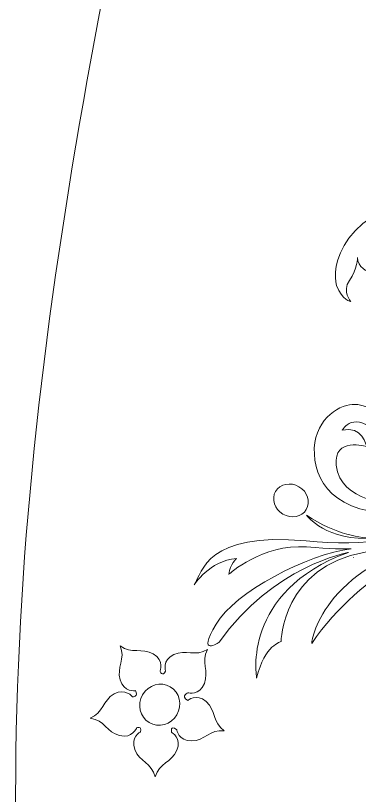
# Model space of a CAD drawing. Header units: millimetres. Extents: x -1420 to -489, y -454 to 898.
# Drawn here: x -740.9 to -693.1, y -260.8 to -152.3 of the extents above; entities that cross this region are included whole.
import ezdxf

# ---------------------------------------------------------------- set-up
doc = ezdxf.new("R2010")
doc.units = ezdxf.units.MM
doc.header["$MEASUREMENT"] = 0
doc.layers.add('Layer 1', color=7, linetype='Continuous')

msp = doc.modelspace()

# ---------------------------------------------------------------- linework, layer by layer
at = {"layer": 'Layer 1', "color": 1, "lineweight": 20}
for points, knots in [([(-710.7467, -453.7659), (-725.83, -389.4326), (-740.9134, -325.0992), (-740.9134, -260.7659), (-740.9134, -260.7659), (-740.9134, -196.4326), (-725.83, -132.0992), (-710.7467, -67.7659)], [0, 0, 0, 0, 0.33333333, 0.33333333, 0.33333333, 0.33333333, 1, 1, 1, 1]), ([(-710.7467, -67.766), (-710.7467, -67.766), (-493.7468, -67.766), (-493.7468, -67.766), (-493.7468, -67.766), (-490.9929, -67.7659), (-488.7466, -69.9335), (-488.7467, -72.591), (-488.7467, -72.591), (-488.7467, -72.591), (-488.7467, -448.9409), (-488.7467, -448.9409), (-488.7467, -448.9409), (-488.7467, -451.5984), (-490.9928, -453.7659), (-493.7467, -453.7659), (-493.7467, -453.7659), (-493.7467, -453.7659), (-710.7467, -453.7659), (-710.7467, -453.7659)], [0, 0, 0, 0, 0.16666667, 0.16666667, 0.16666667, 0.16666667, 0.33333333, 0.33333333, 0.33333333, 0.33333333, 0.5, 0.5, 0.5, 0.5, 0.66666667, 0.66666667, 0.66666667, 0.66666667, 1, 1, 1, 1])]:
    msp.add_open_spline(points, degree=3, knots=knots, dxfattribs=at)
at = {"layer": 'Layer 1', "color": 250, "lineweight": 9}
for points, knots in [([(-694.4551, -189.1207), (-694.4551, -189.1207), (-694.4551, -189.1207), (-694.4551, -189.1207), (-694.4551, -189.1207), (-693.3382, -187.5257), (-693.3532, -185.9393), (-693.3532, -185.9393), (-693.3532, -185.9393), (-693.4062, -187.3238), (-691.7497, -187.9618), (-691.7497, -187.9618), (-691.7497, -187.9618), (-692.3519, -179.3895), (-680.8074, -176.8542), (-680.8074, -176.8542), (-680.8074, -176.8542), (-696.1397, -178.7229), (-696.983, -187.7208), (-696.2611, -189.8166), (-696.2611, -189.8166), (-695.5375, -191.9166), (-694.2662, -192.0851), (-694.2662, -192.0851), (-694.2662, -192.0851), (-694.2662, -192.0851), (-695.568, -190.7157), (-694.4551, -189.1207)], [0, 0, 0, 0, 0.125, 0.125, 0.125, 0.125, 0.25, 0.25, 0.25, 0.25, 0.375, 0.375, 0.375, 0.375, 0.5, 0.5, 0.5, 0.5, 0.625, 0.625, 0.625, 0.625, 0.75, 0.75, 0.75, 0.75, 1, 1, 1, 1]), ([(-685.1983, -221.4829), (-685.1983, -221.4829), (-685.1983, -221.4829), (-685.1983, -221.4829), (-685.1983, -221.4829), (-685.1983, -221.4829), (-673.523, -221.6132), (-660.4857, -212.0575), (-660.4857, -212.0575), (-660.4857, -212.0575), (-681.2411, -224.2507), (-690.4177, -216.4931), (-690.4177, -216.4931), (-690.4177, -216.4931), (-690.8828, -219.2637), (-688.4009, -220.0492), (-688.4009, -220.0492), (-688.4009, -220.0492), (-695.7065, -220.1925), (-696.3006, -214.8195), (-696.3006, -214.8195), (-696.7354, -210.8762), (-692.0877, -212.2326), (-692.0877, -212.2326), (-692.0877, -212.2326), (-692.0877, -212.2326), (-692.7042, -209.2152), (-695.4862, -209.9714), (-695.4862, -209.9714), (-695.4862, -209.9714), (-693.8166, -206.9105), (-690.3392, -210.6925), (-690.3392, -210.6925), (-690.3392, -210.6925), (-689.7308, -210.66), (-689.8094, -209.1395), (-689.8094, -209.1395), (-689.8896, -207.6186), (-692.0184, -206.2818), (-694.0728, -206.3884), (-694.0728, -206.3884), (-696.1259, -206.4964), (-699.5932, -208.7368), (-699.3546, -213.3003), (-699.3546, -213.3003), (-699.1168, -217.865), (-695.6026, -222.3332), (-685.1983, -221.4829)], [0, 0, 0, 0, 0.07692308, 0.07692308, 0.07692308, 0.07692308, 0.15384615, 0.15384615, 0.15384615, 0.15384615, 0.23076923, 0.23076923, 0.23076923, 0.23076923, 0.30769231, 0.30769231, 0.30769231, 0.30769231, 0.38461538, 0.38461538, 0.38461538, 0.38461538, 0.46153846, 0.46153846, 0.46153846, 0.46153846, 0.53846154, 0.53846154, 0.53846154, 0.53846154, 0.61538462, 0.61538462, 0.61538462, 0.61538462, 0.69230769, 0.69230769, 0.69230769, 0.69230769, 0.76923077, 0.76923077, 0.76923077, 0.76923077, 0.84615385, 0.84615385, 0.84615385, 0.84615385, 1, 1, 1, 1]), ([(-700.4699, -220.9878), (-700.4699, -220.9878), (-700.4699, -220.9878), (-700.4699, -220.9878), (-700.4699, -220.9878), (-699.8538, -219.9384), (-700.3107, -218.5242), (-701.4891, -217.8316), (-701.4891, -217.8316), (-702.6716, -217.1369), (-704.1278, -217.4244), (-704.7443, -218.4754), (-704.7443, -218.4754), (-705.3628, -219.5231), (-704.9055, -220.9373), (-703.7242, -221.6316), (-703.7242, -221.6316), (-702.5458, -222.3246), (-701.0892, -222.0371), (-700.4699, -220.9878)], [0, 0, 0, 0, 0.16666667, 0.16666667, 0.16666667, 0.16666667, 0.33333333, 0.33333333, 0.33333333, 0.33333333, 0.5, 0.5, 0.5, 0.5, 0.66666667, 0.66666667, 0.66666667, 0.66666667, 1, 1, 1, 1]), ([(-712.5853, -239.4604), (-712.5853, -239.4604), (-712.5853, -239.4604), (-712.5853, -239.4604), (-712.5853, -239.4604), (-705.0949, -228.8341), (-694.6196, -226.9695), (-694.6196, -226.9695), (-694.6196, -226.9695), (-709.5741, -232.4154), (-707.3797, -244.4405), (-707.3797, -244.4405), (-707.3797, -244.4405), (-706.2346, -239.8057), (-703.9865, -239.3733), (-703.9865, -239.3733), (-703.9865, -239.3733), (-703.9865, -239.3733), (-703.8447, -228.9477), (-692.2701, -226.9414), (-692.2701, -226.9414), (-676.307, -224.1725), (-673.7645, -220.6453), (-673.7645, -220.6453), (-673.7645, -220.6453), (-673.7645, -220.6453), (-683.8439, -226.9272), (-700.502, -225.3745), (-700.502, -225.3745), (-714.4303, -224.078), (-714.8986, -229.6799), (-716.0693, -231.4768), (-716.0693, -231.4768), (-716.0693, -231.4768), (-713.9616, -228.0832), (-710.1857, -227.8169), (-710.1857, -227.8169), (-710.1857, -227.8169), (-711.0668, -228.5422), (-711.2525, -230.015), (-711.2525, -230.015), (-711.2525, -230.015), (-706.5966, -225.7463), (-700.4292, -226.2105), (-700.4292, -226.2105), (-697.0441, -226.4646), (-695.2011, -226.4956), (-694.2222, -226.4728), (-694.2222, -226.4728), (-700.2809, -227.145), (-710.4149, -232.4993), (-713.0267, -236.9394), (-713.0267, -236.9394), (-715.7924, -241.6418), (-712.5853, -239.4604), (-712.5853, -239.4604)], [0, 0, 0, 0, 0.06666667, 0.06666667, 0.06666667, 0.06666667, 0.13333333, 0.13333333, 0.13333333, 0.13333333, 0.2, 0.2, 0.2, 0.2, 0.26666667, 0.26666667, 0.26666667, 0.26666667, 0.33333333, 0.33333333, 0.33333333, 0.33333333, 0.4, 0.4, 0.4, 0.4, 0.46666667, 0.46666667, 0.46666667, 0.46666667, 0.53333333, 0.53333333, 0.53333333, 0.53333333, 0.6, 0.6, 0.6, 0.6, 0.66666667, 0.66666667, 0.66666667, 0.66666667, 0.73333333, 0.73333333, 0.73333333, 0.73333333, 0.8, 0.8, 0.8, 0.8, 0.86666667, 0.86666667, 0.86666667, 0.86666667, 1, 1, 1, 1]), ([(-700.4345, -221.7985), (-700.4345, -221.7985), (-700.4345, -221.7985), (-700.4345, -221.7985), (-700.4345, -221.7985), (-700.4345, -221.7985), (-697.7152, -225.4853), (-690.9129, -224.9759), (-690.9129, -224.9759), (-692.8748, -225.0097), (-696.2635, -224.5329), (-700.4345, -221.7985)], [0, 0, 0, 0, 0.25, 0.25, 0.25, 0.25, 0.5, 0.5, 0.5, 0.5, 1, 1, 1, 1]), ([(-699.7247, -239.6176), (-699.7247, -239.6176), (-699.7247, -239.6176), (-699.7247, -239.6176), (-699.7247, -239.6176), (-692.5507, -229.1468), (-681.3095, -225.0235), (-681.3095, -225.0235), (-681.3095, -225.0235), (-698.6497, -228.9502), (-699.7247, -239.6176), (-699.7247, -239.6176)], [0, 0, 0, 0, 0.25, 0.25, 0.25, 0.25, 0.5, 0.5, 0.5, 0.5, 1, 1, 1, 1]), ([(-693.9001, -227.6528), (-693.9001, -227.6528), (-693.9001, -227.6528), (-693.9001, -227.6528), (-693.9001, -227.6528), (-693.8997, -227.6512), (-693.8981, -227.6483), (-693.8981, -227.6483), (-693.8981, -227.6483), (-693.8981, -227.6483), (-693.9001, -227.6512), (-693.9001, -227.6512), (-693.9001, -227.6512), (-693.9001, -227.6528), (-693.9001, -227.6528), (-693.9001, -227.6528)], [0, 0, 0, 0, 0.2, 0.2, 0.2, 0.2, 0.4, 0.4, 0.4, 0.4, 0.6, 0.6, 0.6, 0.6, 1, 1, 1, 1]), ([(-718.4905, -254.4918), (-718.4905, -254.4918), (-718.4905, -254.4918), (-718.4905, -254.4918), (-718.4905, -254.4918), (-717.7865, -252.7946), (-719.1913, -252.0018), (-719.1913, -252.0018), (-719.1913, -252.0018), (-719.1913, -252.0018), (-719.4886, -250.8612), (-718.4864, -251.63), (-718.4864, -251.63), (-718.4864, -251.63), (-718.2625, -253.2266), (-716.4256, -253.1944), (-716.4256, -253.1944), (-714.5891, -253.1635), (-713.8936, -251.5542), (-711.9028, -251.7619), (-711.9028, -251.7619), (-713.5475, -250.6161), (-713.0202, -248.9421), (-714.3872, -247.7148), (-714.3872, -247.7148), (-715.7566, -246.4887), (-716.9704, -247.5507), (-716.9704, -247.5507), (-716.9704, -247.5507), (-718.041, -246.8816), (-716.8914, -246.483), (-716.8914, -246.483), (-716.8914, -246.483), (-716.8914, -246.483), (-715.3335, -246.8983), (-714.649, -245.1938), (-714.649, -245.1938), (-713.9629, -243.488), (-715.1779, -242.2224), (-714.2035, -240.465), (-714.2035, -240.465), (-715.9015, -241.5322), (-717.2323, -240.3974), (-718.8953, -241.1776), (-718.8953, -241.1776), (-720.5599, -241.9602), (-720.0554, -243.4921), (-720.0554, -243.4921), (-720.0554, -243.4921), (-720.489, -244.3028), (-720.8242, -243.5063), (-720.8242, -243.5063), (-720.8242, -243.5063), (-720.8242, -243.5063), (-720.1816, -242.029), (-721.7677, -241.0945), (-721.7677, -241.0945), (-723.3513, -240.162), (-724.7838, -241.1731), (-726.3739, -239.9515), (-726.3739, -239.9515), (-726.3739, -239.9515), (-726.3788, -239.947), (-726.3788, -239.947), (-726.3788, -239.947), (-725.5689, -241.7863), (-726.8971, -242.9367), (-726.3702, -244.6974), (-726.3702, -244.6974), (-725.8445, -246.4606), (-724.254, -246.1886), (-724.254, -246.1886), (-724.254, -246.1886), (-723.7336, -247.0331), (-724.6576, -247.0624), (-724.6576, -247.0624), (-724.6576, -247.0624), (-724.6576, -247.0624), (-725.6043, -245.7577), (-727.2127, -246.6516), (-727.2127, -246.6516), (-728.8204, -247.538), (-728.6766, -249.2902), (-730.5412, -250.0378), (-730.5412, -250.0378), (-730.5412, -250.0378), (-730.5367, -250.0366), (-730.5367, -250.0366), (-730.5367, -250.0366), (-728.5418, -250.2736), (-728.2263, -252.0018), (-726.4419, -252.4436), (-726.4419, -252.4436), (-724.6584, -252.8842), (-724.0838, -251.3775), (-724.0838, -251.3775), (-724.0838, -251.3775), (-724.0838, -251.3775), (-723.2849, -251.0436), (-723.5414, -251.9289), (-723.5414, -251.9289), (-723.5414, -251.9289), (-724.9744, -252.6708), (-724.3314, -254.3908), (-724.3314, -254.3908), (-723.6937, -256.1137), (-721.9452, -256.2342), (-721.4794, -258.1814), (-721.4794, -258.1814), (-720.9447, -256.2468), (-719.1933, -256.1894), (-718.4905, -254.4918)], [0, 0, 0, 0, 0.03448276, 0.03448276, 0.03448276, 0.03448276, 0.06896552, 0.06896552, 0.06896552, 0.06896552, 0.10344828, 0.10344828, 0.10344828, 0.10344828, 0.13793103, 0.13793103, 0.13793103, 0.13793103, 0.17241379, 0.17241379, 0.17241379, 0.17241379, 0.20689655, 0.20689655, 0.20689655, 0.20689655, 0.24137931, 0.24137931, 0.24137931, 0.24137931, 0.27586207, 0.27586207, 0.27586207, 0.27586207, 0.31034483, 0.31034483, 0.31034483, 0.31034483, 0.34482759, 0.34482759, 0.34482759, 0.34482759, 0.37931034, 0.37931034, 0.37931034, 0.37931034, 0.4137931, 0.4137931, 0.4137931, 0.4137931, 0.44827586, 0.44827586, 0.44827586, 0.44827586, 0.48275862, 0.48275862, 0.48275862, 0.48275862, 0.51724138, 0.51724138, 0.51724138, 0.51724138, 0.55172414, 0.55172414, 0.55172414, 0.55172414, 0.5862069, 0.5862069, 0.5862069, 0.5862069, 0.62068966, 0.62068966, 0.62068966, 0.62068966, 0.65517241, 0.65517241, 0.65517241, 0.65517241, 0.68965517, 0.68965517, 0.68965517, 0.68965517, 0.72413793, 0.72413793, 0.72413793, 0.72413793, 0.75862069, 0.75862069, 0.75862069, 0.75862069, 0.79310345, 0.79310345, 0.79310345, 0.79310345, 0.82758621, 0.82758621, 0.82758621, 0.82758621, 0.86206897, 0.86206897, 0.86206897, 0.86206897, 0.89655172, 0.89655172, 0.89655172, 0.89655172, 0.93103448, 0.93103448, 0.93103448, 0.93103448, 1, 1, 1, 1]), ([(-714.2035, -240.4633), (-714.2035, -240.4633), (-714.2035, -240.4633), (-714.2035, -240.4633), (-714.2035, -240.4633), (-714.2035, -240.4633), (-714.2035, -240.465), (-714.2035, -240.465), (-714.2035, -240.465), (-714.2035, -240.465), (-714.1994, -240.4621), (-714.1994, -240.4621), (-714.1994, -240.4621), (-714.1994, -240.4621), (-714.2035, -240.4633), (-714.2035, -240.4633)], [0, 0, 0, 0, 0.2, 0.2, 0.2, 0.2, 0.4, 0.4, 0.4, 0.4, 0.6, 0.6, 0.6, 0.6, 1, 1, 1, 1]), ([(-722.3308, -250.6466), (-722.3308, -250.6466), (-722.3308, -250.6466), (-722.3308, -250.6466), (-722.3308, -250.6466), (-723.6383, -249.8725), (-724.0472, -248.1329), (-723.2385, -246.7554), (-723.2385, -246.7554), (-722.4277, -245.3803), (-720.7077, -244.8867), (-719.3961, -245.6596), (-719.3961, -245.6596), (-718.0837, -246.4284), (-717.6761, -248.172), (-718.4877, -249.5496), (-718.4877, -249.5496), (-719.2951, -250.9259), (-721.0151, -251.4154), (-722.3308, -250.6466)], [0, 0, 0, 0, 0.16666667, 0.16666667, 0.16666667, 0.16666667, 0.33333333, 0.33333333, 0.33333333, 0.33333333, 0.5, 0.5, 0.5, 0.5, 0.66666667, 0.66666667, 0.66666667, 0.66666667, 1, 1, 1, 1])]:
    msp.add_open_spline(points, degree=3, knots=knots, dxfattribs=at)

doc.saveas('drawing.dxf')
